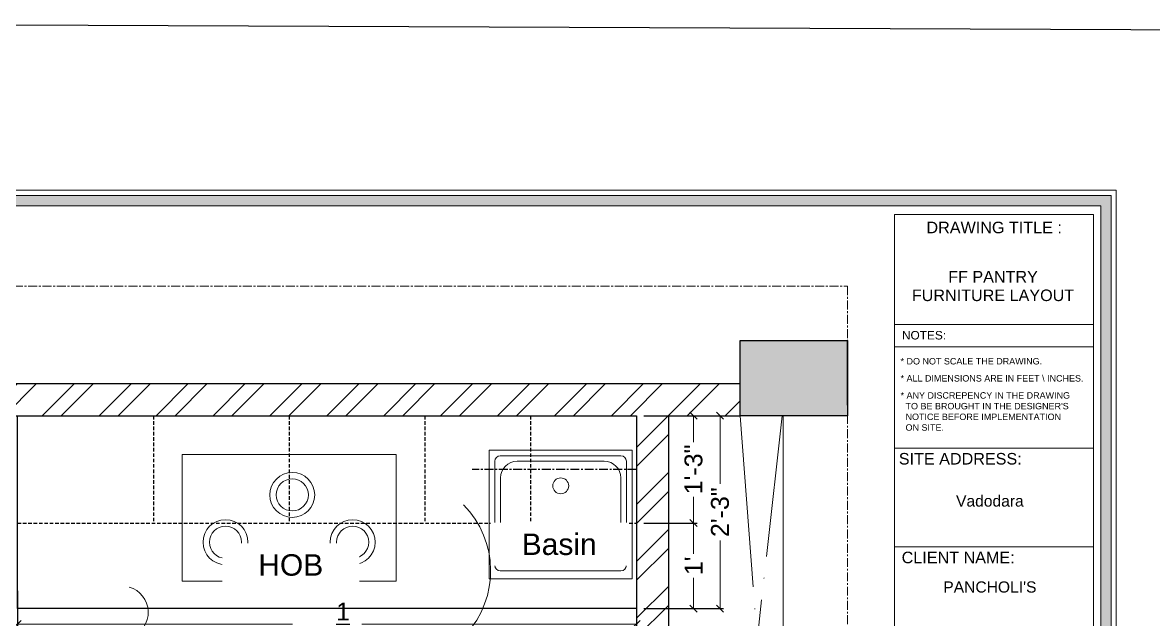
# Model space of a CAD drawing. Header units: millimetres. Extents: x 56222 to 3066687, y -650199 to -121287.
# Drawn here: x 133230.3 to 133388.3, y -184381 to -184297.6 of the extents above; entities that cross this region are included whole.
import ezdxf
from ezdxf.enums import TextEntityAlignment as Align

# ---------------------------------------------------------------- set-up
doc = ezdxf.new("R2010")
doc.units = ezdxf.units.MM
doc.header["$MEASUREMENT"] = 0
doc.header["$PDMODE"] = 35
for name, pattern in [('ACAD_ISO04W100', [30, 24, -3, 0, -3]), ('CENTER', [2, 1.25, -0.25, 0.25, -0.25]), ('DASHED', [0.75, 0.5, -0.25]), ('DASHEDX2', [1.5, 1, -0.5])]:
    doc.linetypes.add(name, pattern=pattern)
doc.layers.get('Defpoints').update_dxf_attribs({"color": 220})
for name, color, linetype, lineweight in [('COLUMN', 1, 'Continuous', 30), ('dim05', 1, 'Continuous', 13), ('Dimension', 10, 'DASHEDX2', 20), ('FIRST FLOOR', 7, 'Continuous', 9), ('FIRST FLOOR_( PLine )_', 251, 'Continuous', 30), ('FUR1', 1, 'Continuous', 0), ('FURNITURE', 32, 'Continuous', 9), ('GROUND FLOOR', 7, 'Continuous', 9), ('hatch-wall', 8, 'Continuous', 9), ('Labelling', 1, 'Continuous', 25), ('NAME PLATE', 7, 'Continuous', 25), ('TILE', 14, 'Continuous', 9), ('wall', 7, 'Continuous', 30)]:
    doc.layers.add(name, color=color, linetype=linetype, lineweight=lineweight)
doc.styles.add('Arial', font='arial.ttf')
doc.styles.get("Standard").update_dxf_attribs({"font": 'arial.ttf', "height": 6})
doc.dimstyles.new('ISO-25', dxfattribs={"dimtxt": 2.5, "dimasz": 1, "dimexe": 0.5, "dimexo": 1, "dimtad": 0, "dimdec": 1, "dimlunit": 4, "dimtxsty": 'Standard', "dimblk": 'OBLIQUE', "dimcen": 2.5, "dimclrd": 1, "dimclre": 1, "dimclrt": 5, "dimadec": 0, "dimazin": 0, "dimtfac": 1, "dimtdec": 1, "dimtmove": 0, "dimatfit": 3, "dimfxl": 1, "dimlwd": -1, "dimarcsym": 0})

# ---------------------------------------------------------------- blocks, each defined once
blk = doc.blocks.new('_Oblique')
at = {"layer": 'wall', "color": 0, "lineweight": -2}
blk.add_line((-0.5, -0.5), (0.5, 0.5), dxfattribs=at)
blk = doc.blocks.new('*D166')
at = {"layer": 'Defpoints', "color": 0, "lineweight": 30, "transparency": 16777216}
for p in [(133229.55, -184375.97), (133316.07, -184379.47), (133316.07, -184381.63)]:
    blk.add_point(p, dxfattribs=at)
at = {"layer": 'dim05', "color": 1, "linetype": 'Continuous', "lineweight": -2, "transparency": 16777216}
for p, q in [((133229.55, -184376.97), (133229.55, -184382.13)), ((133316.07, -184380.47), (133316.07, -184382.13))]:
    blk.add_line(p, q, dxfattribs=at)
at = {"layer": 'dim05', "color": 1, "linetype": 'Continuous', "transparency": 16777216}
for p, q in [((133229.55, -184381.63), (133267.96, -184381.63)), ((133316.07, -184381.63), (133277.66, -184381.63))]:
    blk.add_line(p, q, dxfattribs=at)
at = {"layer": 'dim05', "color": 1, "transparency": 16777216, "rotation": 180}
blk.add_blockref('_Oblique', (133229.55, -184381.63), dxfattribs=at)
at = {"layer": 'dim05', "color": 1, "transparency": 16777216}
blk.add_blockref('_Oblique', (133316.07, -184381.63), dxfattribs=at)
at = {"layer": 'dim05', "color": 5, "lineweight": 25, "transparency": 16777216, "insert": (133272.81, -184381.63), "char_height": 2.5, "attachment_point": 5, "style": 'Arial'}
blk.add_mtext('7\'-2{\\H1x;\\S1/2;}"', dxfattribs=at)
blk = doc.blocks.new('*D167')
at = {"layer": 'Defpoints', "color": 0, "lineweight": 30, "transparency": 16777216}
for p in [(133316.07, -184352.51), (133324.04, -184352.51), (133316.07, -184367.51)]:
    blk.add_point(p, dxfattribs=at)
at = {"layer": 'dim05', "color": 1, "linetype": 'Continuous', "lineweight": -2, "transparency": 16777216}
for p, q in [((133317.07, -184352.51), (133324.54, -184352.51)), ((133317.07, -184367.51), (133324.54, -184367.51))]:
    blk.add_line(p, q, dxfattribs=at)
at = {"layer": 'dim05', "color": 1, "linetype": 'Continuous', "transparency": 16777216}
for p, q in [((133324.04, -184352.51), (133324.04, -184356.18)), ((133324.04, -184367.51), (133324.04, -184363.84))]:
    blk.add_line(p, q, dxfattribs=at)
at = {"layer": 'dim05', "color": 1, "transparency": 16777216}
for p, rotation in [((133324.04, -184352.51), 90), ((133324.04, -184367.51), 270)]:
    blk.add_blockref('_Oblique', p, dxfattribs=dict(at, rotation=rotation))
at = {"layer": 'dim05', "color": 5, "lineweight": 25, "transparency": 16777216, "insert": (133324.04, -184360.01), "char_height": 2.5, "attachment_point": 5, "rotation": 90, "style": 'Arial'}
blk.add_mtext('1\'-3"', dxfattribs=at)
blk = doc.blocks.new('*D201')
at = {"layer": 'Defpoints', "color": 0, "lineweight": 30, "transparency": 16777216}
for p in [(133316.07, -184367.51), (133316.07, -184379.47), (133324.04, -184379.47)]:
    blk.add_point(p, dxfattribs=at)
at = {"layer": 'dim05', "color": 1, "linetype": 'Continuous', "lineweight": -2, "transparency": 16777216}
for p, q in [((133317.07, -184367.51), (133324.54, -184367.51)), ((133317.07, -184379.47), (133324.54, -184379.47))]:
    blk.add_line(p, q, dxfattribs=at)
at = {"layer": 'dim05', "color": 1, "linetype": 'Continuous', "transparency": 16777216}
for p, q in [((133324.04, -184367.51), (133324.04, -184371.83)), ((133324.04, -184379.47), (133324.04, -184375.15))]:
    blk.add_line(p, q, dxfattribs=at)
at = {"layer": 'dim05', "color": 1, "transparency": 16777216}
for p, rotation in [((133324.04, -184367.51), 90), ((133324.04, -184379.47), 270)]:
    blk.add_blockref('_Oblique', p, dxfattribs=dict(at, rotation=rotation))
at = {"layer": 'dim05', "color": 5, "lineweight": 25, "transparency": 16777216, "insert": (133324.04, -184373.49), "char_height": 2.5, "attachment_point": 5, "rotation": 90, "style": 'Arial'}
blk.add_mtext("1'", dxfattribs=at)
blk = doc.blocks.new('*D209')
at = {"layer": 'Defpoints', "color": 0, "lineweight": 30, "transparency": 16777216}
for p in [(133317.07, -184352.51), (133316.07, -184379.47), (133327.74, -184379.47)]:
    blk.add_point(p, dxfattribs=at)
at = {"layer": 'dim05', "color": 1, "linetype": 'Continuous', "lineweight": -2, "transparency": 16777216}
for p, q in [((133318.07, -184352.51), (133328.24, -184352.51)), ((133317.07, -184379.47), (133328.24, -184379.47))]:
    blk.add_line(p, q, dxfattribs=at)
at = {"layer": 'dim05', "color": 1, "linetype": 'Continuous', "transparency": 16777216}
for p, q in [((133327.74, -184352.51), (133327.74, -184362.02)), ((133327.74, -184379.47), (133327.74, -184369.96))]:
    blk.add_line(p, q, dxfattribs=at)
at = {"layer": 'dim05', "color": 1, "transparency": 16777216}
for p, rotation in [((133327.74, -184352.51), 90), ((133327.74, -184379.47), 270)]:
    blk.add_blockref('_Oblique', p, dxfattribs=dict(at, rotation=rotation))
at = {"layer": 'dim05', "color": 5, "lineweight": 25, "transparency": 16777216, "insert": (133327.74, -184365.99), "char_height": 2.5, "attachment_point": 5, "rotation": 90, "style": 'Arial'}
blk.add_mtext('2\'-3"', dxfattribs=at)

msp = doc.modelspace()

# ---------------------------------------------------------------- hatches: boundary and pattern name
at = {"layer": 'Dimension', "linetype": 'Continuous', "true_color": 0xd39e00}
h = msp.add_hatch(color=42, dxfattribs=at)
h.paths.add_polyline_path([(133175.222, -184321.722), (133175.222, -184467.549), (133382.4, -184467.549), (133382.4, -184321.722)])
h.paths.add_polyline_path([(133176.676, -184323.176), (133380.946, -184323.176), (133380.946, -184466.095), (133176.676, -184466.095)], flags=16)
at = {"layer": 'FURNITURE', "linetype": 'CENTER', "lineweight": 15, "true_color": 0x636466}
h = msp.add_hatch(dxfattribs=at)
h.set_pattern_fill('AR-CONC', color=251)
h.set_pattern_definition([(50, (0, 0), (7.17260183, -0.62752135), [0.75, -8.25]), (355, (0, 0), (-1.38751334, 7.52192134), [0.6, -6.6]), (100.4514445, (0.598, -0.052), (5.78508847, 6.8943999), [0.63740192, -7.01142112]), (46.1842, (0, 2), (10.6724133, -1.6551928), [1.125, -12.375]), (96.6356355, (0.889, 1.862), (9.34661946, 9.741186), [0.9561034, -10.5171376]), (351.184164, (0, 2), (9.34661945, 9.741186), [0.9, -9.9]), (21, (1, 1.5), (5.96907052, -4.0261889), [0.75, -8.25]), (326, (1, 1.5), (2.43315332, 7.25150045), [0.6, -6.6]), (71.4514447, (1.4974, 1.1645), (8.40222377, 3.22531153), [0.6374019, -7.01142112]), (37.5, (0, 0), (0.121598553, 3.328938538), [0, -6.52, 0, -6.7, 0, -6.625]), (7.5, (0, 0), (2.630695374, 3.94411712), [0, -3.82, 0, -6.37, 0, -2.525]), (327.5, (-2.23, 0), (5.338224362, -0.225548717), [0, -2.5, 0, -7.8, 0, -10.35]), (317.5, (-3.23, 0), (5.83186169, 1.00104982), [0, -3.25, 0, -5.18, 0, -7.35])])
h.paths.add_polyline_path([(133202.073, -184426.014), (133191.573, -184426.014), (133191.573, -184441.014), (133202.073, -184441.014), (133202.073, -184438.014)])
h.paths.add_polyline_path([(133202.073, -184342.014), (133187.073, -184342.014), (133187.073, -184358.514), (133202.073, -184358.514)])
h.paths.add_polyline_path([(133345.573, -184342.014), (133330.573, -184342.014), (133330.573, -184352.517), (133345.573, -184352.517)])
h.paths.add_polyline_path([(133345.573, -184432.014), (133330.573, -184432.014), (133330.573, -184441.014), (133345.573, -184441.014), (133345.573, -184436.514)])
at = {"layer": 'hatch-wall', "linetype": 'CENTER', "lineweight": 15}
h = msp.add_hatch(dxfattribs=at)
h.set_pattern_fill('ANSI32', color=256, scale=15)
h.paths.add_polyline_path([(133196.073, -184358.514), (133191.573, -184358.514), (133191.573, -184426.014), (133196.073, -184426.014)])
h.paths.add_polyline_path([(133330.573, -184348.014), (133202.073, -184348.014), (133202.073, -184352.514), (133316.073, -184352.514), (133316.073, -184379.468), (133316.073, -184384.019), (133320.573, -184384.019), (133320.573, -184352.514), (133330.573, -184352.514)])
h.paths.add_polyline_path([(133320.656, -184408.019), (133316.073, -184408.019), (133316.073, -184436.514), (133292.573, -184436.514), (133238.073, -184436.514), (133234.073, -184436.514), (133234.073, -184441.014), (133330.573, -184441.014), (133330.573, -184432.014), (133320.656, -184432.014)])
h.paths.add_polyline_path([(133196.073, -184441.014), (133191.573, -184441.014), (133191.573, -184447.448), (133196.073, -184447.448)])

# ---------------------------------------------------------------- linework, layer by layer
at = {"layer": 'COLUMN', "transparency": 33554687}
msp.add_lwpolyline([(133330.573, -184352.517), (133330.573, -184342.014), (133345.573, -184342.014), (133345.573, -184352.517)], close=True, dxfattribs=at)
at = {"layer": 'Dimension', "color": 42, "linetype": 'Continuous', "true_color": 0xd39e00}
for p, q in [((133379.962, -184339.755), (133352.123, -184339.755)), ((133379.962, -184342.891), (133352.123, -184342.891)), ((133379.962, -184357.04), (133352.123, -184357.04)), ((133379.962, -184370.839), (133352.123, -184370.839))]:
    msp.add_line(p, q, dxfattribs=at)
for points in [[(133174.495, -184320.995), (133383.127, -184320.995), (133383.127, -184468.276), (133174.495, -184468.276)], [(133175.222, -184321.722), (133382.4, -184321.722), (133382.4, -184467.549), (133175.222, -184467.549)], [(133176.676, -184323.176), (133380.946, -184323.176), (133380.946, -184466.095), (133176.676, -184466.095)]]:
    msp.add_lwpolyline(points, close=True, dxfattribs=at)
at = {"layer": 'Dimension', "color": 42, "linetype": 'ByBlock', "true_color": 0xd39e00}
msp.add_lwpolyline([(133352.123, -184464.899), (133352.123, -184324.372), (133379.962, -184324.372), (133379.962, -184464.899)], close=True, dxfattribs=at)
at = {"layer": 'FIRST FLOOR', "transparency": 33554687}
for p, q in [((133316.073, -184434.483), (133316.073, -184352.514)), ((133336.573, -184352.517), (133336.573, -184432.014))]:
    msp.add_line(p, q, dxfattribs=at)
at = {"layer": 'FIRST FLOOR_( PLine )_', "transparency": 33554687}
for p, q in [((133345.573, -184351.014), (133345.573, -184342.014)), ((133202.073, -184348.014), (133330.573, -184348.014)), ((133202.073, -184352.514), (133316.073, -184352.514)), ((133316.073, -184352.514), (133316.073, -184384.019)), ((133320.573, -184384.019), (133320.573, -184352.514)), ((133320.573, -184352.514), (133330.559, -184352.514))]:
    msp.add_line(p, q, dxfattribs=at)
at = {"layer": 'FUR1', "color": 252, "true_color": 0x939598}
for centre, radius, start, end in [((133282.506, -184374.189, -1.244), 13.168, 317.23879, 44.53167), ((133244.13, -184379.991, -1.244), 3.686, 290.96335, 73.64504)]:
    msp.add_arc(centre, radius, start, end, dxfattribs=at)
at = {"layer": 'FURNITURE', "linetype": 'DASHED', "lineweight": 25}
for p, q in [((133248.55, -184352.514), (133248.55, -184367.514)), ((133267.505, -184352.514), (133267.505, -184367.514)), ((133286.46, -184352.514), (133286.46, -184367.514)), ((133301.266, -184352.514), (133301.266, -184367.514)), ((133229.55, -184367.514), (133316.073, -184367.514))]:
    msp.add_line(p, q, dxfattribs=at)
at = {"layer": 'FURNITURE'}
for p, q in [((133315.47, -184357.328), (133295.47, -184357.328)), ((133295.47, -184357.328), (133295.47, -184375.328)), ((133315.47, -184375.328), (133315.47, -184357.328)), ((133296.255, -184373.419), (133296.255, -184358.878)), ((133297.029, -184358.103), (133313.877, -184358.103)), ((133299.387, -184358.878), (133311.553, -184358.878)), ((133314.652, -184358.878), (133314.652, -184373.419)), ((133297.063, -184371.095), (133297.063, -184361.201)), ((133313.877, -184361.201), (133313.877, -184371.095)), ((133311.553, -184373.419), (133299.387, -184373.419)), ((133313.877, -184374.193), (133297.029, -184374.193)), ((133295.47, -184375.328), (133315.47, -184375.328))]:
    msp.add_line(p, q, dxfattribs=at)
at = {"layer": 'FURNITURE', "color": 3, "linetype": 'CENTER', "lineweight": 30}
msp.add_line((133316.073, -184360.014), (133293.073, -184360.014), dxfattribs=at)
at = {"layer": 'FURNITURE', "color": 9, "linetype": 'CENTER', "lineweight": 15, "true_color": 0xc7c8ca}
msp.add_lwpolyline([(133345.573, -184447.448), (133183.043, -184447.448), (133183.043, -184334.402), (133345.573, -184334.402)], close=True, dxfattribs=at)
at = {"layer": 'FURNITURE', "lineweight": 30}
msp.add_lwpolyline([(133229.55, -184352.514), (133316.073, -184352.514), (133316.073, -184379.468), (133229.55, -184379.468)], close=True, dxfattribs=at)
at = {"layer": 'FURNITURE'}
msp.add_lwpolyline([(133252.545, -184357.907), (133282.465, -184357.907), (133282.465, -184375.617), (133252.545, -184375.617)], close=True, dxfattribs=at)
for centre, radius in [((133267.95, -184363.578), 3.143), ((133267.95, -184363.578), 2.245), ((133305.47, -184362.307), 1.117), ((133258.617, -184370.186), 3.143), ((133276.393, -184370.186), 3.143), ((133258.617, -184370.186), 2.245), ((133276.393, -184370.186), 2.245)]:
    msp.add_circle(centre, radius, dxfattribs=at)
for centre, radius, start, end in [((133297.029, -184358.878), 0.775, 90, 180), ((133299.387, -184361.201), 2.324, 90, 180), ((133311.553, -184361.201), 2.324, 0, 90), ((133313.877, -184358.878), 0.775, 0, 90), ((133299.387, -184371.095), 2.324, 180, 270), ((133311.553, -184371.095), 2.324, 270, 0), ((133297.029, -184373.419), 0.775, 180, 270), ((133313.877, -184373.419), 0.775, 270, 0)]:
    msp.add_arc(centre, radius, start, end, dxfattribs=at)
at = {"layer": 'GROUND FLOOR', "color": 1, "linetype": 'ACAD_ISO04W100', "transparency": 33554687}
for p, q in [((133327.573, -184432.014), (133336.406, -184352.517)), ((133330.559, -184352.514), (133336.573, -184432.014))]:
    msp.add_line(p, q, dxfattribs=at)

# ---------------------------------------------------------------- texts
at = {"layer": 'NAME PLATE', "style": 'Arial'}
for s, height, p in [('DRAWING TITLE : ', 1.61504, (133366.373, -184327.002)), ('FF PANTRY', 1.615, (133365.897, -184333.886)), ('FURNITURE LAYOUT', 1.61504, (133365.897, -184336.482)), ('NOTES:', 1.1867, (133356.253, -184341.847)), ('SITE ADDRESS:', 1.61504, (133361.317, -184359.328)), ('Vadodara', 1.5612, (133365.459, -184365.205)), ('CLIENT NAME:', 1.61504, (133361.023, -184373.127)), ("PANCHOLI'S", 1.5612, (133365.459, -184377.227))]:
    msp.add_text(s, height=height, dxfattribs=at).set_placement(p, align=Align.CENTER)
at = {"layer": 'NAME PLATE', "char_height": 0.8975, "width": 34.67526, "attachment_point": 1, "style": 'Arial'}
for s, insert in [('* DO NOT SCALE THE DRAWING.', (133352.974, -184344.444)), ('* ALL DIMENSIONS ARE IN FEET \\\\ INCHES.', (133352.974, -184346.831)), ("* ANY DISCREPENCY IN THE DRAWING \\P  TO BE BROUGHT IN THE DESIGNER'S\\P  NOTICE BEFORE IMPLEMENTATION \\P  ON SITE.", (133352.974, -184349.218))]:
    msp.add_mtext(s, dxfattribs=dict(at, insert=insert))

# ---------------------------------------------------------------- dimensions: what is measured, and where the dimension line sits
at = {"layer": 'dim05', "color": 27, "lineweight": 25, "true_color": 0x7d5120}
for base, p1, p2, picture, middle in [((133324.036, -184352.514), (133316.073, -184367.514), (133316.073, -184352.514), '*D167', (133324.036, -184360.014)), ((133327.742, -184379.468), (133317.073, -184352.514), (133316.073, -184379.468), '*D209', (133327.742, -184365.991)), ((133324.036, -184379.468), (133316.073, -184367.514), (133316.073, -184379.468), '*D201', (133324.036, -184373.491))]:
    dim = msp.add_linear_dim(base=base, p1=p1, p2=p2, angle=90, dimstyle='ISO-25', override={"dimtxsty": 'Arial'}, dxfattribs=at)
    dim.commit()
    dim.dimension.update_dxf_attribs({"geometry": picture, "text_midpoint": middle})
dim = msp.add_linear_dim(base=(133316.073, -184381.629), p1=(133229.55, -184375.968), p2=(133316.073, -184379.468), dimstyle='ISO-25', override={"dimtxsty": 'Arial'}, dxfattribs=at)
dim.commit()
dim.dimension.update_dxf_attribs({"geometry": '*D166', "text_midpoint": (133272.811, -184381.629)})

# ---------------------------------------------------------------- next in the draw order: texts
at = {"layer": 'Labelling', "color": 1, "char_height": 3, "width": 16.1646, "attachment_point": 5, "style": 'Arial', "bg_fill": 2}
for s, insert in [('\\A1;Basin', (133305.262, -184370.493)), ('\\A1;HOB', (133267.737, -184373.388))]:
    msp.add_mtext(s, dxfattribs=dict(at, insert=insert))

# ---------------------------------------------------------------- next in the draw order: linework, layer by layer
at = {"layer": 'TILE', "color": 1, "lineweight": 30}
msp.add_lwpolyline([(133149.693, -184297.557), (134371.584, -184302.616), (134371.584, -184802.923), (133149.693, -184797.864)], close=True, dxfattribs=at)

doc.saveas('drawing.dxf')
